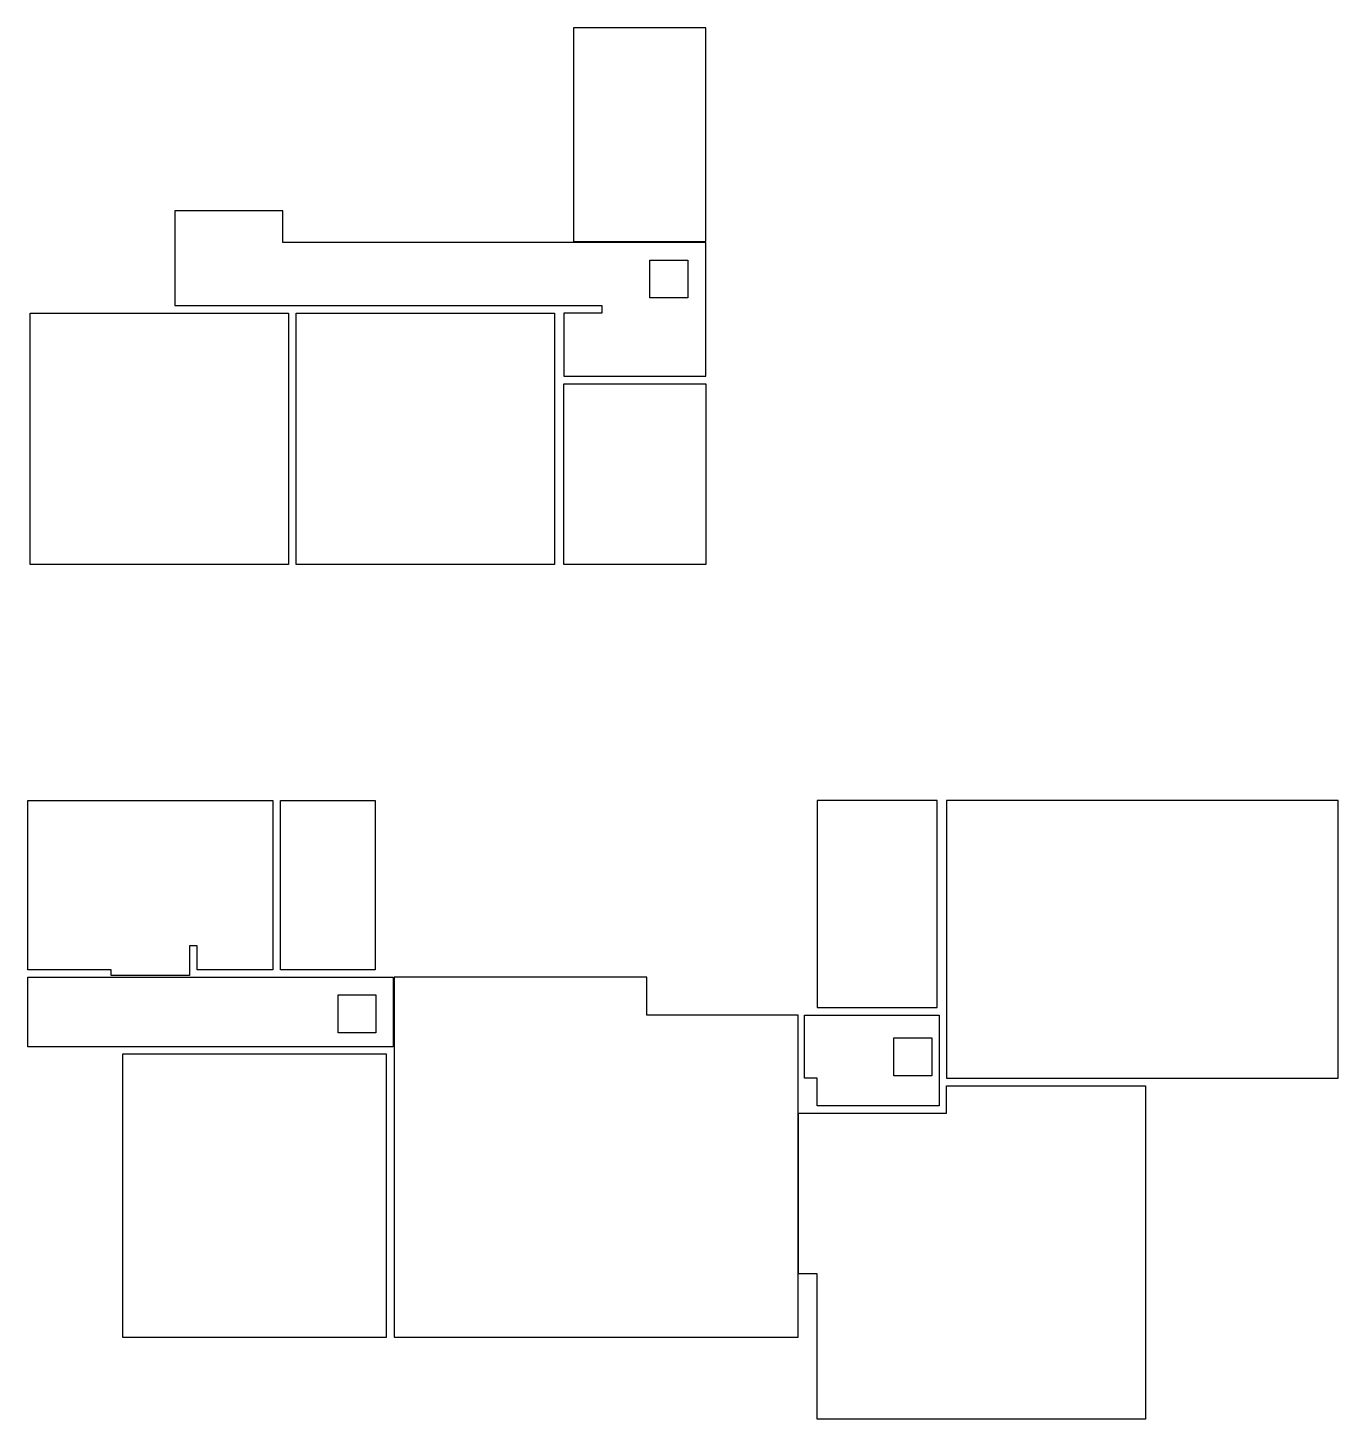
# Model space of a CAD drawing. Header units: metres. Extents: x -577 to 20173, y -411 to 21629.
import ezdxf

# ---------------------------------------------------------------- set-up
doc = ezdxf.new("R2010")
doc.units = ezdxf.units.M
doc.layers.add('AREE LEONARDO', color=5, linetype='Continuous')

msp = doc.modelspace()

# ---------------------------------------------------------------- linework, layer by layer
at = {"layer": 'AREE LEONARDO', "color": 5}
for points in [[(8062, 18245), (10162, 18245), (10162, 21629), (8062, 21629)], [(3462, 18729), (1752, 18729), (1752, 17229), (8512, 17229), (8512, 17109), (7912, 17109), (7912, 16109), (10162, 16109), (10162, 18229), (10162, 18229), (10162, 18229), (3462, 18229)], [(3552, 13129), (-538, 13129), (-538, 17109), (3552, 17109)], [(3672, 17109), (7762, 17109), (7762, 13129), (3672, 13129)], [(-577, 9389), (3303, 9389), (3303, 6707), (2103, 6707), (2103, 7089), (1983, 7089), (1983, 6615), (743, 6615), (743, 6707), (-577, 6707)], [(13973, 4989), (20173, 4989), (20173, 9389), (13973, 9389)], [(-577, 6589), (5210, 6589), (5210, 5489), (-577, 5489)], [(5223, 889), (11623, 889), (11623, 5989), (9223, 5989), (9223, 6589), (5223, 6589)], [(11923, -411), (11923, 1889), (11627, 1889), (11627, 4434), (13973, 4434), (13973, 4869), (17123, 4869), (17123, -411)]]:
    msp.add_lwpolyline(points, close=True, dxfattribs=at)
at = {"layer": 'AREE LEONARDO', "color": 1}
for points in [[(9274, 17951), (9874, 17951), (9874, 17351), (9274, 17351)], [(4335, 6311), (4935, 6311), (4935, 5711), (4335, 5711)], [(13137, 5629), (13737, 5629), (13737, 5029), (13137, 5029)]]:
    msp.add_lwpolyline(points, close=True, dxfattribs=at)
at = {"layer": 'AREE LEONARDO', "color": 3}
for points in [[(7912, 15989), (10162, 15989), (10162, 13129), (7912, 13129)], [(3423, 9389), (4923, 9389), (4923, 6707), (3423, 6707)], [(11923, 6109), (13823, 6109), (13823, 9389), (11923, 9389)], [(923, 889), (5103, 889), (5103, 5369), (923, 5369)]]:
    msp.add_lwpolyline(points, close=True, dxfattribs=at)
at = {"layer": 'AREE LEONARDO', "color": 6}
msp.add_lwpolyline([(11723, 5989), (13853, 5989), (13853, 4554), (11923, 4554), (11923, 4989), (11723, 4989)], close=True, dxfattribs=at)

doc.saveas('drawing.dxf')
